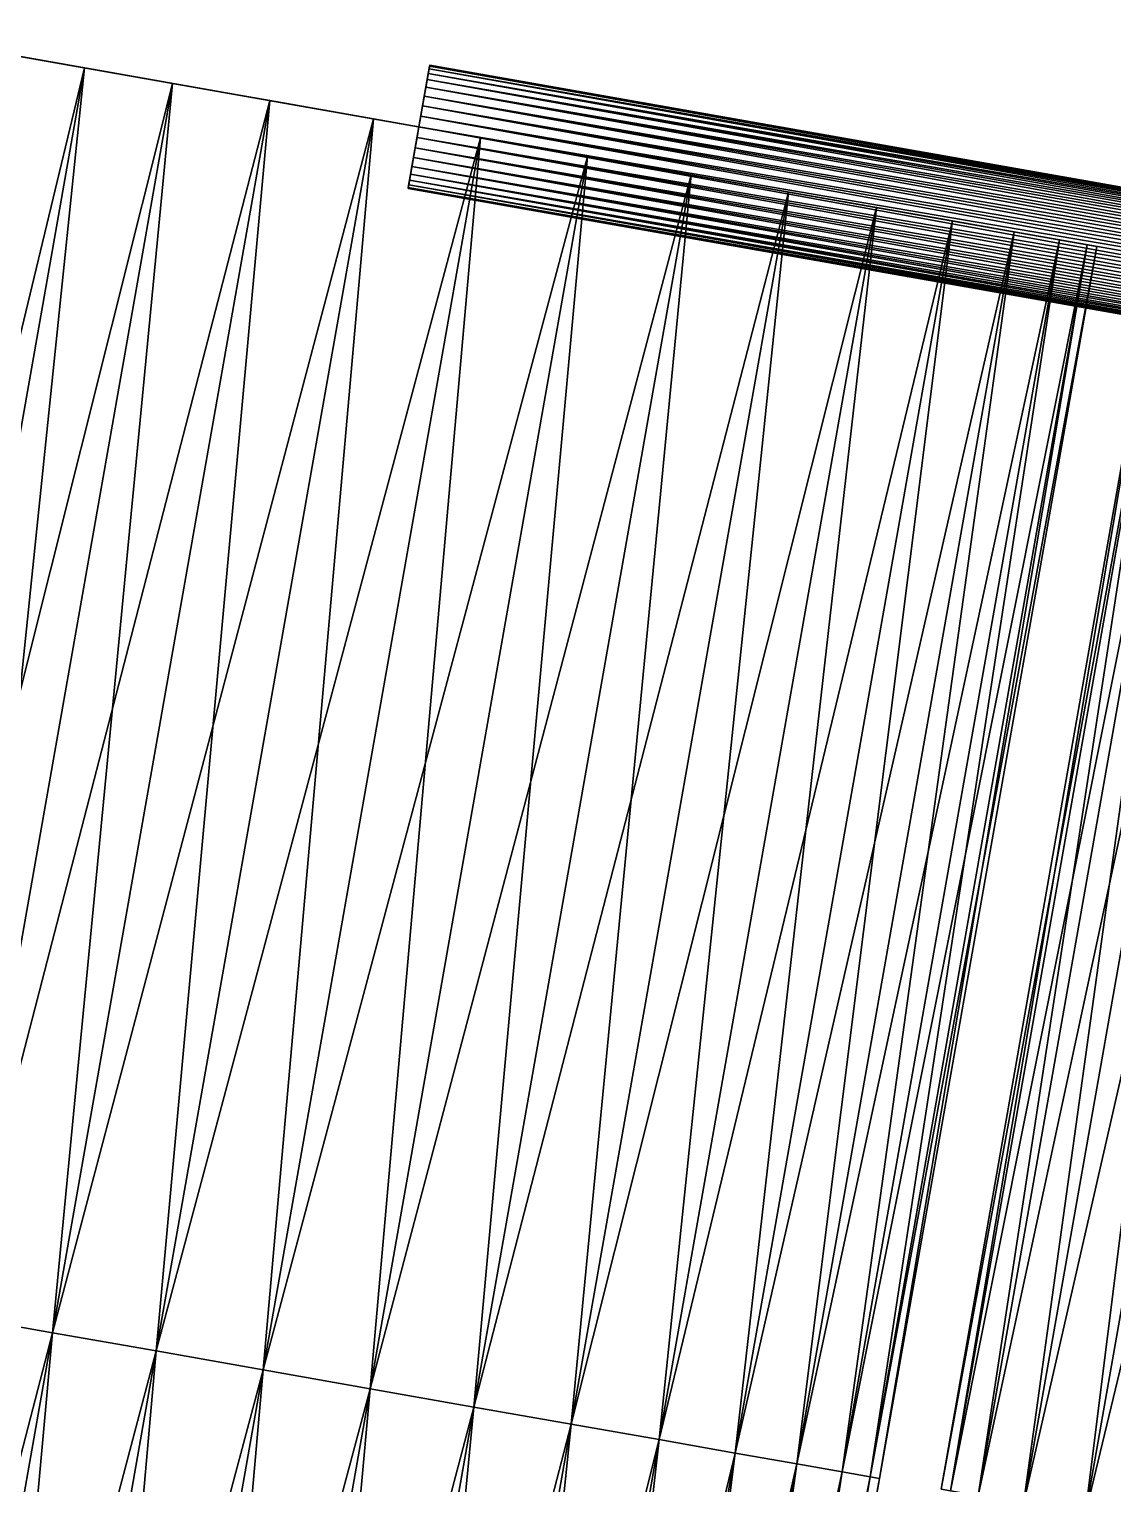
# Model space of a CAD drawing. Header units: metres. Extents: x -1.14 to 1.51, y -0.35 to 3.51.
# Drawn here: x -0.6854 to -0.339, y 1.5712 to 2.0363 of the extents above; entities that cross this region are included whole.
import ezdxf

# ---------------------------------------------------------------- set-up
doc = ezdxf.new("R2010")
doc.units = ezdxf.units.M

msp = doc.modelspace()

# ---------------------------------------------------------------- linework, layer by layer
at = {"layer": 'Cylinder 6'}
for points in [[(-0.56082, 2.00506, -0.431), (-0.55735, 2.02475, -0.431), (-0.5574, 2.02445, -0.42753)], [(-0.56082, 2.00506, -0.431), (-0.55735, 2.02475, -0.431), (-0.56082, 2.00506, -0.431)], [(-0.56082, 2.00506, -0.431), (-0.5574, 2.02445, -0.43447), (-0.55735, 2.02475, -0.431)], [(-0.56082, 2.00506, -0.431), (-0.5574, 2.02445, -0.42753), (-0.55755, 2.02357, -0.42416)], [(-0.56082, 2.00506, -0.431), (-0.5574, 2.02445, -0.42753), (-0.56082, 2.00506, -0.431)], [(-0.56082, 2.00506, -0.431), (-0.5574, 2.02445, -0.43447), (-0.56082, 2.00506, -0.431)], [(-0.56082, 2.00506, -0.431), (-0.55755, 2.02357, -0.43784), (-0.5574, 2.02445, -0.43447)], [(-0.56082, 2.00506, -0.431), (-0.55755, 2.02357, -0.42416), (-0.55781, 2.02211, -0.421)], [(-0.56082, 2.00506, -0.431), (-0.55755, 2.02357, -0.42416), (-0.56082, 2.00506, -0.431)], [(-0.56082, 2.00506, -0.431), (-0.55755, 2.02357, -0.43784), (-0.56082, 2.00506, -0.431)], [(-0.56082, 2.00506, -0.431), (-0.55781, 2.02211, -0.441), (-0.55755, 2.02357, -0.43784)], [(-0.55755, 2.02357, -0.42416), (-0.55781, 2.02211, -0.421), (-0.55781, 2.02211, -0.421)], [(-0.55755, 2.02357, -0.42416), (-0.55755, 2.02357, -0.42416), (-0.55781, 2.02211, -0.421)], [(-0.55755, 2.02357, -0.42416), (0.07247, 1.91098, -0.421), (-0.55781, 2.02211, -0.421)], [(-0.55781, 2.02211, -0.441), (-0.55755, 2.02357, -0.43784), (-0.55755, 2.02357, -0.43784)], [(-0.55781, 2.02211, -0.441), (-0.55781, 2.02211, -0.441), (-0.55755, 2.02357, -0.43784)], [(-0.55781, 2.02211, -0.441), (0.07272, 1.91243, -0.43784), (-0.55755, 2.02357, -0.43784)], [(-0.5574, 2.02445, -0.42753), (-0.55755, 2.02357, -0.42416), (-0.55755, 2.02357, -0.42416)], [(-0.5574, 2.02445, -0.42753), (-0.5574, 2.02445, -0.42753), (-0.55755, 2.02357, -0.42416)], [(-0.5574, 2.02445, -0.42753), (0.07272, 1.91243, -0.42416), (-0.55755, 2.02357, -0.42416)], [(-0.55755, 2.02357, -0.43784), (-0.5574, 2.02445, -0.43447), (-0.5574, 2.02445, -0.43447)], [(-0.55755, 2.02357, -0.43784), (-0.55755, 2.02357, -0.43784), (-0.5574, 2.02445, -0.43447)], [(-0.55755, 2.02357, -0.43784), (0.07288, 1.91332, -0.43447), (-0.5574, 2.02445, -0.43447)], [(-0.55755, 2.02357, -0.42416), (0.07272, 1.91243, -0.42416), (0.07247, 1.91098, -0.421)], [(-0.55755, 2.02357, -0.43784), (0.07272, 1.91243, -0.43784), (0.07288, 1.91332, -0.43447)], [(-0.55735, 2.02475, -0.431), (-0.5574, 2.02445, -0.42753), (-0.5574, 2.02445, -0.42753)], [(-0.55735, 2.02475, -0.431), (-0.55735, 2.02475, -0.431), (-0.5574, 2.02445, -0.42753)], [(-0.55735, 2.02475, -0.431), (0.07288, 1.91332, -0.42753), (-0.5574, 2.02445, -0.42753)], [(-0.5574, 2.02445, -0.43447), (-0.55735, 2.02475, -0.431), (-0.55735, 2.02475, -0.431)], [(-0.5574, 2.02445, -0.43447), (-0.5574, 2.02445, -0.43447), (-0.55735, 2.02475, -0.431)], [(-0.5574, 2.02445, -0.43447), (0.07293, 1.91362, -0.431), (-0.55735, 2.02475, -0.431)], [(-0.5574, 2.02445, -0.42753), (0.07288, 1.91332, -0.42753), (0.07272, 1.91243, -0.42416)], [(-0.5574, 2.02445, -0.43447), (0.07288, 1.91332, -0.43447), (0.07293, 1.91362, -0.431)], [(-0.55735, 2.02475, -0.431), (0.07293, 1.91362, -0.431), (0.07288, 1.91332, -0.42753)], [(-0.56082, 2.00506, -0.431), (-0.55781, 2.02211, -0.421), (-0.55816, 2.02015, -0.41814)], [(-0.56082, 2.00506, -0.431), (-0.55781, 2.02211, -0.421), (-0.56082, 2.00506, -0.431)], [(-0.56082, 2.00506, -0.431), (-0.55781, 2.02211, -0.441), (-0.56082, 2.00506, -0.431)], [(-0.56082, 2.00506, -0.431), (-0.55816, 2.02015, -0.44386), (-0.55781, 2.02211, -0.441)], [(-0.56082, 2.00506, -0.431), (-0.55816, 2.02015, -0.41814), (-0.55859, 2.01772, -0.41568)], [(-0.56082, 2.00506, -0.431), (-0.55816, 2.02015, -0.41814), (-0.56082, 2.00506, -0.431)], [(-0.56082, 2.00506, -0.431), (-0.55816, 2.02015, -0.44386), (-0.56082, 2.00506, -0.431)], [(-0.56082, 2.00506, -0.431), (-0.55859, 2.01772, -0.44632), (-0.55816, 2.02015, -0.44386)], [(-0.55816, 2.02015, -0.41814), (-0.55859, 2.01772, -0.41568), (-0.55859, 2.01772, -0.41568)], [(-0.55816, 2.02015, -0.41814), (-0.55816, 2.02015, -0.41814), (-0.55859, 2.01772, -0.41568)], [(-0.55816, 2.02015, -0.41814), (0.07169, 1.90658, -0.41568), (-0.55859, 2.01772, -0.41568)], [(-0.55859, 2.01772, -0.44632), (-0.55816, 2.02015, -0.44386), (-0.55816, 2.02015, -0.44386)], [(-0.55859, 2.01772, -0.44632), (-0.55859, 2.01772, -0.44632), (-0.55816, 2.02015, -0.44386)], [(-0.55859, 2.01772, -0.44632), (0.07212, 1.90901, -0.44386), (-0.55816, 2.02015, -0.44386)], [(-0.55781, 2.02211, -0.421), (-0.55816, 2.02015, -0.41814), (-0.55816, 2.02015, -0.41814)], [(-0.55781, 2.02211, -0.421), (-0.55781, 2.02211, -0.421), (-0.55816, 2.02015, -0.41814)], [(-0.55781, 2.02211, -0.421), (0.07212, 1.90901, -0.41814), (-0.55816, 2.02015, -0.41814)], [(-0.55816, 2.02015, -0.44386), (-0.55781, 2.02211, -0.441), (-0.55781, 2.02211, -0.441)], [(-0.55816, 2.02015, -0.44386), (-0.55816, 2.02015, -0.44386), (-0.55781, 2.02211, -0.441)], [(-0.55816, 2.02015, -0.44386), (0.07247, 1.91098, -0.441), (-0.55781, 2.02211, -0.441)], [(-0.55816, 2.02015, -0.41814), (0.07212, 1.90901, -0.41814), (0.07169, 1.90658, -0.41568)], [(-0.55816, 2.02015, -0.44386), (0.07212, 1.90901, -0.44386), (0.07247, 1.91098, -0.441)], [(-0.55781, 2.02211, -0.421), (0.07247, 1.91098, -0.421), (0.07212, 1.90901, -0.41814)], [(-0.55781, 2.02211, -0.441), (0.07247, 1.91098, -0.441), (0.07272, 1.91243, -0.43784)], [(-0.56082, 2.00506, -0.431), (-0.55859, 2.01772, -0.41568), (-0.55908, 2.01491, -0.41368)], [(-0.56082, 2.00506, -0.431), (-0.55859, 2.01772, -0.41568), (-0.56082, 2.00506, -0.431)], [(-0.56082, 2.00506, -0.431), (-0.55859, 2.01772, -0.44632), (-0.56082, 2.00506, -0.431)], [(-0.56082, 2.00506, -0.431), (-0.55908, 2.01491, -0.44832), (-0.55859, 2.01772, -0.44632)], [(-0.56082, 2.00506, -0.431), (-0.55908, 2.01491, -0.41368), (-0.55963, 2.01179, -0.41221)], [(-0.56082, 2.00506, -0.431), (-0.55908, 2.01491, -0.41368), (-0.56082, 2.00506, -0.431)], [(-0.56082, 2.00506, -0.431), (-0.55908, 2.01491, -0.44832), (-0.56082, 2.00506, -0.431)], [(-0.56082, 2.00506, -0.431), (-0.55963, 2.01179, -0.44979), (-0.55908, 2.01491, -0.44832)], [(-0.55908, 2.01491, -0.41368), (-0.55963, 2.01179, -0.41221), (-0.55963, 2.01179, -0.41221)], [(-0.55908, 2.01491, -0.41368), (-0.55908, 2.01491, -0.41368), (-0.55963, 2.01179, -0.41221)], [(-0.55908, 2.01491, -0.41368), (0.07065, 1.90066, -0.41221), (-0.55963, 2.01179, -0.41221)], [(-0.55963, 2.01179, -0.44979), (-0.55908, 2.01491, -0.44832), (-0.55908, 2.01491, -0.44832)], [(-0.55963, 2.01179, -0.44979), (-0.55963, 2.01179, -0.44979), (-0.55908, 2.01491, -0.44832)], [(-0.55963, 2.01179, -0.44979), (0.0712, 1.90377, -0.44832), (-0.55908, 2.01491, -0.44832)], [(-0.55859, 2.01772, -0.41568), (-0.55908, 2.01491, -0.41368), (-0.55908, 2.01491, -0.41368)], [(-0.55859, 2.01772, -0.41568), (-0.55859, 2.01772, -0.41568), (-0.55908, 2.01491, -0.41368)], [(-0.55859, 2.01772, -0.41568), (0.0712, 1.90377, -0.41368), (-0.55908, 2.01491, -0.41368)], [(-0.55908, 2.01491, -0.44832), (-0.55859, 2.01772, -0.44632), (-0.55859, 2.01772, -0.44632)], [(-0.55908, 2.01491, -0.44832), (-0.55908, 2.01491, -0.44832), (-0.55859, 2.01772, -0.44632)], [(-0.55908, 2.01491, -0.44832), (0.07169, 1.90658, -0.44632), (-0.55859, 2.01772, -0.44632)], [(-0.55908, 2.01491, -0.41368), (0.0712, 1.90377, -0.41368), (0.07065, 1.90066, -0.41221)], [(-0.55908, 2.01491, -0.44832), (0.0712, 1.90377, -0.44832), (0.07169, 1.90658, -0.44632)], [(-0.55859, 2.01772, -0.41568), (0.07169, 1.90658, -0.41568), (0.0712, 1.90377, -0.41368)], [(-0.55859, 2.01772, -0.44632), (0.07169, 1.90658, -0.44632), (0.07212, 1.90901, -0.44386)], [(-0.56082, 2.00506, -0.431), (-0.55963, 2.01179, -0.41221), (-0.56022, 2.00848, -0.4113)], [(-0.56082, 2.00506, -0.431), (-0.55963, 2.01179, -0.41221), (-0.56082, 2.00506, -0.431)], [(-0.56082, 2.00506, -0.431), (-0.55963, 2.01179, -0.44979), (-0.56082, 2.00506, -0.431)], [(-0.56082, 2.00506, -0.431), (-0.56022, 2.00848, -0.4507), (-0.55963, 2.01179, -0.44979)], [(-0.55963, 2.01179, -0.41221), (-0.56022, 2.00848, -0.4113), (-0.56022, 2.00848, -0.4113)], [(-0.55963, 2.01179, -0.41221), (-0.55963, 2.01179, -0.41221), (-0.56022, 2.00848, -0.4113)], [(-0.55963, 2.01179, -0.41221), (0.07006, 1.89734, -0.4113), (-0.56022, 2.00848, -0.4113)], [(-0.56022, 2.00848, -0.4507), (-0.55963, 2.01179, -0.44979), (-0.55963, 2.01179, -0.44979)], [(-0.56022, 2.00848, -0.4507), (-0.56022, 2.00848, -0.4507), (-0.55963, 2.01179, -0.44979)], [(-0.56022, 2.00848, -0.4507), (0.07065, 1.90066, -0.44979), (-0.55963, 2.01179, -0.44979)], [(-0.55963, 2.01179, -0.41221), (0.07065, 1.90066, -0.41221), (0.07006, 1.89734, -0.4113)], [(-0.55963, 2.01179, -0.44979), (0.07065, 1.90066, -0.44979), (0.0712, 1.90377, -0.44832)], [(-0.56082, 2.00506, -0.431), (-0.56429, 1.98536, -0.431), (-0.56424, 1.98566, -0.43447)], [(-0.56082, 2.00506, -0.431), (-0.56429, 1.98536, -0.431), (-0.56082, 2.00506, -0.431)], [(-0.56082, 2.00506, -0.431), (-0.56424, 1.98566, -0.42753), (-0.56429, 1.98536, -0.431)], [(-0.56082, 2.00506, -0.431), (-0.56424, 1.98566, -0.43447), (-0.56408, 1.98655, -0.43784)], [(-0.56082, 2.00506, -0.431), (-0.56424, 1.98566, -0.43447), (-0.56082, 2.00506, -0.431)], [(-0.56082, 2.00506, -0.431), (-0.56424, 1.98566, -0.42753), (-0.56082, 2.00506, -0.431)], [(-0.56082, 2.00506, -0.431), (-0.56408, 1.98655, -0.42416), (-0.56424, 1.98566, -0.42753)], [(-0.56082, 2.00506, -0.431), (-0.56408, 1.98655, -0.43784), (-0.56383, 1.988, -0.441)], [(-0.56082, 2.00506, -0.431), (-0.56408, 1.98655, -0.43784), (-0.56082, 2.00506, -0.431)], [(-0.56082, 2.00506, -0.431), (-0.56408, 1.98655, -0.42416), (-0.56082, 2.00506, -0.431)], [(-0.56082, 2.00506, -0.431), (-0.56383, 1.988, -0.421), (-0.56408, 1.98655, -0.42416)], [(-0.56082, 2.00506, -0.431), (-0.56383, 1.988, -0.441), (-0.56348, 1.98997, -0.44386)], [(-0.56082, 2.00506, -0.431), (-0.56383, 1.988, -0.441), (-0.56082, 2.00506, -0.431)], [(-0.56082, 2.00506, -0.431), (-0.56383, 1.988, -0.421), (-0.56082, 2.00506, -0.431)], [(-0.56082, 2.00506, -0.431), (-0.56348, 1.98997, -0.41814), (-0.56383, 1.988, -0.421)], [(-0.56082, 2.00506, -0.431), (-0.56348, 1.98997, -0.44386), (-0.56305, 1.9924, -0.44632)], [(-0.56082, 2.00506, -0.431), (-0.56348, 1.98997, -0.44386), (-0.56082, 2.00506, -0.431)], [(-0.56082, 2.00506, -0.431), (-0.56348, 1.98997, -0.41814), (-0.56082, 2.00506, -0.431)], [(-0.56082, 2.00506, -0.431), (-0.56305, 1.9924, -0.41568), (-0.56348, 1.98997, -0.41814)], [(-0.56082, 2.00506, -0.431), (-0.56305, 1.9924, -0.44632), (-0.56255, 1.99521, -0.44832)], [(-0.56082, 2.00506, -0.431), (-0.56305, 1.9924, -0.44632), (-0.56082, 2.00506, -0.431)], [(-0.56082, 2.00506, -0.431), (-0.56305, 1.9924, -0.41568), (-0.56082, 2.00506, -0.431)], [(-0.56082, 2.00506, -0.431), (-0.56255, 1.99521, -0.41368), (-0.56305, 1.9924, -0.41568)], [(-0.56082, 2.00506, -0.431), (-0.56255, 1.99521, -0.44832), (-0.56201, 1.99832, -0.44979)], [(-0.56082, 2.00506, -0.431), (-0.56255, 1.99521, -0.44832), (-0.56082, 2.00506, -0.431)], [(-0.56082, 2.00506, -0.431), (-0.56255, 1.99521, -0.41368), (-0.56082, 2.00506, -0.431)], [(-0.56082, 2.00506, -0.431), (-0.56201, 1.99832, -0.41221), (-0.56255, 1.99521, -0.41368)], [(-0.56082, 2.00506, -0.431), (-0.56201, 1.99832, -0.44979), (-0.56142, 2.00164, -0.4507)], [(-0.56082, 2.00506, -0.431), (-0.56201, 1.99832, -0.44979), (-0.56082, 2.00506, -0.431)], [(-0.56082, 2.00506, -0.431), (-0.56201, 1.99832, -0.41221), (-0.56082, 2.00506, -0.431)], [(-0.56082, 2.00506, -0.431), (-0.56142, 2.00164, -0.4113), (-0.56201, 1.99832, -0.41221)], [(-0.56082, 2.00506, -0.431), (-0.56142, 2.00164, -0.4507), (-0.56082, 2.00506, -0.451)], [(-0.56142, 2.00164, -0.4507), (-0.56082, 2.00506, -0.451), (-0.56082, 2.00506, -0.451)], [(-0.56142, 2.00164, -0.4507), (-0.56142, 2.00164, -0.4507), (-0.56082, 2.00506, -0.451)], [(-0.56142, 2.00164, -0.4507), (0.06946, 1.89392, -0.451), (-0.56082, 2.00506, -0.451)], [(-0.56082, 2.00506, -0.431), (-0.56142, 2.00164, -0.4507), (-0.56082, 2.00506, -0.431)], [(-0.56082, 2.00506, -0.431), (-0.56142, 2.00164, -0.4113), (-0.56082, 2.00506, -0.431)], [(-0.56082, 2.00506, -0.431), (-0.56082, 2.00506, -0.411), (-0.56142, 2.00164, -0.4113)], [(-0.56082, 2.00506, -0.411), (-0.56142, 2.00164, -0.4113), (-0.56142, 2.00164, -0.4113)], [(-0.56082, 2.00506, -0.411), (-0.56082, 2.00506, -0.411), (-0.56142, 2.00164, -0.4113)], [(-0.56082, 2.00506, -0.411), (0.06886, 1.8905, -0.4113), (-0.56142, 2.00164, -0.4113)], [(-0.56082, 2.00506, -0.431), (-0.56022, 2.00848, -0.4113), (-0.56082, 2.00506, -0.411)], [(-0.56022, 2.00848, -0.4113), (-0.56082, 2.00506, -0.411), (-0.56082, 2.00506, -0.411)], [(-0.56022, 2.00848, -0.4113), (-0.56022, 2.00848, -0.4113), (-0.56082, 2.00506, -0.411)], [(-0.56022, 2.00848, -0.4113), (0.06946, 1.89392, -0.411), (-0.56082, 2.00506, -0.411)], [(-0.56082, 2.00506, -0.431), (-0.56022, 2.00848, -0.4113), (-0.56082, 2.00506, -0.431)], [(-0.56082, 2.00506, -0.431), (-0.56022, 2.00848, -0.4507), (-0.56082, 2.00506, -0.431)], [(-0.56082, 2.00506, -0.431), (-0.56082, 2.00506, -0.451), (-0.56022, 2.00848, -0.4507)], [(-0.56082, 2.00506, -0.451), (-0.56022, 2.00848, -0.4507), (-0.56022, 2.00848, -0.4507)], [(-0.56082, 2.00506, -0.451), (-0.56082, 2.00506, -0.451), (-0.56022, 2.00848, -0.4507)], [(-0.56082, 2.00506, -0.451), (0.07006, 1.89734, -0.4507), (-0.56022, 2.00848, -0.4507)], [(-0.56082, 2.00506, -0.431), (-0.56082, 2.00506, -0.451), (-0.56082, 2.00506, -0.431)], [(-0.56082, 2.00506, -0.411), (0.06946, 1.89392, -0.411), (0.06886, 1.8905, -0.4113)], [(-0.56082, 2.00506, -0.431), (-0.56082, 2.00506, -0.411), (-0.56082, 2.00506, -0.431)], [(-0.56082, 2.00506, -0.451), (0.06946, 1.89392, -0.451), (0.07006, 1.89734, -0.4507)], [(-0.56022, 2.00848, -0.4113), (0.07006, 1.89734, -0.4113), (0.06946, 1.89392, -0.411)], [(-0.56022, 2.00848, -0.4507), (0.07006, 1.89734, -0.4507), (0.07065, 1.90066, -0.44979)], [(-0.56201, 1.99832, -0.44979), (-0.56142, 2.00164, -0.4507), (-0.56142, 2.00164, -0.4507)], [(-0.56201, 1.99832, -0.44979), (-0.56201, 1.99832, -0.44979), (-0.56142, 2.00164, -0.4507)], [(-0.56201, 1.99832, -0.44979), (0.06886, 1.8905, -0.4507), (-0.56142, 2.00164, -0.4507)], [(-0.56142, 2.00164, -0.4113), (-0.56201, 1.99832, -0.41221), (-0.56201, 1.99832, -0.41221)], [(-0.56142, 2.00164, -0.4113), (-0.56142, 2.00164, -0.4113), (-0.56201, 1.99832, -0.41221)], [(-0.56142, 2.00164, -0.4113), (0.06827, 1.88719, -0.41221), (-0.56201, 1.99832, -0.41221)], [(-0.56142, 2.00164, -0.4507), (0.06886, 1.8905, -0.4507), (0.06946, 1.89392, -0.451)], [(-0.56142, 2.00164, -0.4113), (0.06886, 1.8905, -0.4113), (0.06827, 1.88719, -0.41221)], [(-0.56255, 1.99521, -0.44832), (-0.56201, 1.99832, -0.44979), (-0.56201, 1.99832, -0.44979)], [(-0.56255, 1.99521, -0.44832), (-0.56255, 1.99521, -0.44832), (-0.56201, 1.99832, -0.44979)], [(-0.56255, 1.99521, -0.44832), (0.06827, 1.88719, -0.44979), (-0.56201, 1.99832, -0.44979)], [(-0.56201, 1.99832, -0.41221), (-0.56255, 1.99521, -0.41368), (-0.56255, 1.99521, -0.41368)], [(-0.56201, 1.99832, -0.41221), (-0.56201, 1.99832, -0.41221), (-0.56255, 1.99521, -0.41368)], [(-0.56201, 1.99832, -0.41221), (0.06772, 1.88408, -0.41368), (-0.56255, 1.99521, -0.41368)], [(-0.56201, 1.99832, -0.44979), (0.06827, 1.88719, -0.44979), (0.06886, 1.8905, -0.4507)], [(-0.56201, 1.99832, -0.41221), (0.06827, 1.88719, -0.41221), (0.06772, 1.88408, -0.41368)], [(-0.56348, 1.98997, -0.44386), (-0.56305, 1.9924, -0.44632), (-0.56305, 1.9924, -0.44632)], [(-0.56348, 1.98997, -0.44386), (-0.56348, 1.98997, -0.44386), (-0.56305, 1.9924, -0.44632)], [(-0.56348, 1.98997, -0.44386), (0.06723, 1.88126, -0.44632), (-0.56305, 1.9924, -0.44632)], [(-0.56305, 1.9924, -0.41568), (-0.56348, 1.98997, -0.41814), (-0.56348, 1.98997, -0.41814)], [(-0.56305, 1.9924, -0.41568), (-0.56305, 1.9924, -0.41568), (-0.56348, 1.98997, -0.41814)], [(-0.56305, 1.9924, -0.41568), (0.0668, 1.87884, -0.41814), (-0.56348, 1.98997, -0.41814)], [(-0.56305, 1.9924, -0.44632), (-0.56255, 1.99521, -0.44832), (-0.56255, 1.99521, -0.44832)], [(-0.56305, 1.9924, -0.44632), (-0.56305, 1.9924, -0.44632), (-0.56255, 1.99521, -0.44832)], [(-0.56305, 1.9924, -0.44632), (0.06772, 1.88408, -0.44832), (-0.56255, 1.99521, -0.44832)], [(-0.56255, 1.99521, -0.41368), (-0.56305, 1.9924, -0.41568), (-0.56305, 1.9924, -0.41568)], [(-0.56255, 1.99521, -0.41368), (-0.56255, 1.99521, -0.41368), (-0.56305, 1.9924, -0.41568)], [(-0.56255, 1.99521, -0.41368), (0.06723, 1.88126, -0.41568), (-0.56305, 1.9924, -0.41568)], [(-0.56305, 1.9924, -0.44632), (0.06723, 1.88126, -0.44632), (0.06772, 1.88408, -0.44832)], [(-0.56305, 1.9924, -0.41568), (0.06723, 1.88126, -0.41568), (0.0668, 1.87884, -0.41814)], [(-0.56255, 1.99521, -0.44832), (0.06772, 1.88408, -0.44832), (0.06827, 1.88719, -0.44979)], [(-0.56255, 1.99521, -0.41368), (0.06772, 1.88408, -0.41368), (0.06723, 1.88126, -0.41568)], [(-0.56424, 1.98566, -0.43447), (-0.56408, 1.98655, -0.43784), (-0.56408, 1.98655, -0.43784)], [(-0.56424, 1.98566, -0.43447), (-0.56424, 1.98566, -0.43447), (-0.56408, 1.98655, -0.43784)], [(-0.56424, 1.98566, -0.43447), (0.0662, 1.87541, -0.43784), (-0.56408, 1.98655, -0.43784)], [(-0.56408, 1.98655, -0.42416), (-0.56424, 1.98566, -0.42753), (-0.56424, 1.98566, -0.42753)], [(-0.56408, 1.98655, -0.42416), (-0.56408, 1.98655, -0.42416), (-0.56424, 1.98566, -0.42753)], [(-0.56408, 1.98655, -0.42416), (0.06604, 1.87453, -0.42753), (-0.56424, 1.98566, -0.42753)], [(-0.56408, 1.98655, -0.43784), (-0.56383, 1.988, -0.441), (-0.56383, 1.988, -0.441)], [(-0.56408, 1.98655, -0.43784), (-0.56408, 1.98655, -0.43784), (-0.56383, 1.988, -0.441)], [(-0.56408, 1.98655, -0.43784), (0.06645, 1.87687, -0.441), (-0.56383, 1.988, -0.441)], [(-0.56383, 1.988, -0.421), (-0.56408, 1.98655, -0.42416), (-0.56408, 1.98655, -0.42416)], [(-0.56383, 1.988, -0.421), (-0.56383, 1.988, -0.421), (-0.56408, 1.98655, -0.42416)], [(-0.56383, 1.988, -0.421), (0.0662, 1.87541, -0.42416), (-0.56408, 1.98655, -0.42416)], [(-0.56408, 1.98655, -0.43784), (0.0662, 1.87541, -0.43784), (0.06645, 1.87687, -0.441)], [(-0.56408, 1.98655, -0.42416), (0.0662, 1.87541, -0.42416), (0.06604, 1.87453, -0.42753)], [(-0.56383, 1.988, -0.441), (-0.56348, 1.98997, -0.44386), (-0.56348, 1.98997, -0.44386)], [(-0.56383, 1.988, -0.441), (-0.56383, 1.988, -0.441), (-0.56348, 1.98997, -0.44386)], [(-0.56383, 1.988, -0.441), (0.0668, 1.87884, -0.44386), (-0.56348, 1.98997, -0.44386)], [(-0.56348, 1.98997, -0.41814), (-0.56383, 1.988, -0.421), (-0.56383, 1.988, -0.421)], [(-0.56348, 1.98997, -0.41814), (-0.56348, 1.98997, -0.41814), (-0.56383, 1.988, -0.421)], [(-0.56348, 1.98997, -0.41814), (0.06645, 1.87687, -0.421), (-0.56383, 1.988, -0.421)], [(-0.56383, 1.988, -0.441), (0.06645, 1.87687, -0.441), (0.0668, 1.87884, -0.44386)], [(-0.56383, 1.988, -0.421), (0.06645, 1.87687, -0.421), (0.0662, 1.87541, -0.42416)], [(-0.56348, 1.98997, -0.44386), (0.0668, 1.87884, -0.44386), (0.06723, 1.88126, -0.44632)], [(-0.56348, 1.98997, -0.41814), (0.0668, 1.87884, -0.41814), (0.06645, 1.87687, -0.421)], [(-0.56429, 1.98536, -0.431), (-0.56424, 1.98566, -0.43447), (-0.56424, 1.98566, -0.43447)], [(-0.56429, 1.98536, -0.431), (-0.56429, 1.98536, -0.431), (-0.56424, 1.98566, -0.43447)], [(-0.56429, 1.98536, -0.431), (0.06604, 1.87453, -0.43447), (-0.56424, 1.98566, -0.43447)], [(-0.56424, 1.98566, -0.42753), (-0.56429, 1.98536, -0.431), (-0.56429, 1.98536, -0.431)], [(-0.56424, 1.98566, -0.42753), (-0.56424, 1.98566, -0.42753), (-0.56429, 1.98536, -0.431)], [(-0.56424, 1.98566, -0.42753), (0.06599, 1.87423, -0.431), (-0.56429, 1.98536, -0.431)], [(-0.56429, 1.98536, -0.431), (0.06599, 1.87423, -0.431), (0.06604, 1.87453, -0.43447)], [(-0.56424, 1.98566, -0.43447), (0.06604, 1.87453, -0.43447), (0.0662, 1.87541, -0.43784)], [(-0.56424, 1.98566, -0.42753), (0.06604, 1.87453, -0.42753), (0.06599, 1.87423, -0.431)]]:
    msp.add_3dface(points, dxfattribs=at)
at = {"layer": 'Cylinder 8'}
for points in [[(-0.39392, 1.56946, -0.2), (-0.32446, 1.96338, -0.2), (-0.32147, 1.96285, -0.16527)], [(-0.39093, 1.56893, -0.23473), (-0.32446, 1.96338, -0.2), (-0.39392, 1.56946, -0.2)], [(-0.39392, 1.56946, -0.2), (-0.32147, 1.96285, -0.16527), (-0.39093, 1.56893, -0.16527)], [(-0.39093, 1.56893, -0.23473), (-0.32147, 1.96285, -0.23473), (-0.32446, 1.96338, -0.2)], [(-0.39093, 1.56893, -0.16527), (-0.32147, 1.96285, -0.16527), (-0.31259, 1.96129, -0.1316)], [(-0.38204, 1.56736, -0.2684), (-0.32147, 1.96285, -0.23473), (-0.39093, 1.56893, -0.23473)], [(-0.38204, 1.56736, -0.2684), (-0.31259, 1.96129, -0.2684), (-0.32147, 1.96285, -0.23473)], [(-0.39093, 1.56893, -0.16527), (-0.31259, 1.96129, -0.1316), (-0.38204, 1.56736, -0.1316)], [(-0.38204, 1.56736, -0.1316), (-0.31259, 1.96129, -0.1316), (-0.29808, 1.95873, -0.1)], [(-0.36754, 1.56481, -0.3), (-0.31259, 1.96129, -0.2684), (-0.38204, 1.56736, -0.2684)], [(-0.38204, 1.56736, -0.1316), (-0.29808, 1.95873, -0.1), (-0.36754, 1.56481, -0.1)], [(-0.36754, 1.56481, -0.3), (-0.29808, 1.95873, -0.3), (-0.31259, 1.96129, -0.2684)], [(-0.36754, 1.56481, -0.1), (-0.29808, 1.95873, -0.1), (-0.27838, 1.95526, -0.07144)], [(-0.34784, 1.56133, -0.32856), (-0.29808, 1.95873, -0.3), (-0.36754, 1.56481, -0.3)], [(-0.34784, 1.56133, -0.32856), (-0.27838, 1.95526, -0.32856), (-0.29808, 1.95873, -0.3)], [(-0.36754, 1.56481, -0.1), (-0.27838, 1.95526, -0.07144), (-0.34784, 1.56133, -0.07144)], [(-0.34784, 1.56133, -0.07144), (-0.27838, 1.95526, -0.07144), (-0.25411, 1.95098, -0.04679)], [(-0.32357, 1.55705, -0.35321), (-0.27838, 1.95526, -0.32856), (-0.34784, 1.56133, -0.32856)], [(-0.34784, 1.56133, -0.07144), (-0.25411, 1.95098, -0.04679), (-0.32357, 1.55705, -0.04679)]]:
    msp.add_3dface(points, dxfattribs=at)
at = {"layer": 'Cylinder 9'}
for points in [[(-0.73808, 2.03631, -0.2), (-0.54112, 2.00158, -0.2), (-0.73509, 2.03579, -0.16527)], [(-0.73808, 2.03631, -0.2), (-0.54112, 2.00158, -0.2), (-0.54112, 2.00158, -0.2)], [(-0.73509, 2.03579, -0.23473), (-0.54112, 2.00158, -0.2), (-0.73808, 2.03631, -0.2)], [(-0.73509, 2.03579, -0.16527), (-0.54112, 2.00158, -0.2), (-0.72621, 2.03422, -0.1316)], [(-0.73509, 2.03579, -0.16527), (-0.54112, 2.00158, -0.2), (-0.54112, 2.00158, -0.2)], [(-0.73509, 2.03579, -0.23473), (-0.54112, 2.00158, -0.2), (-0.54112, 2.00158, -0.2)], [(-0.72621, 2.03422, -0.2684), (-0.54112, 2.00158, -0.2), (-0.73509, 2.03579, -0.23473)], [(-0.72621, 2.03422, -0.1316), (-0.54112, 2.00158, -0.2), (-0.7117, 2.03166, -0.1)], [(-0.72621, 2.03422, -0.1316), (-0.54112, 2.00158, -0.2), (-0.54112, 2.00158, -0.2)], [(-0.72621, 2.03422, -0.2684), (-0.54112, 2.00158, -0.2), (-0.54112, 2.00158, -0.2)], [(-0.7117, 2.03166, -0.3), (-0.54112, 2.00158, -0.2), (-0.72621, 2.03422, -0.2684)], [(-0.76146, 1.63427, -0.07144), (-0.692, 2.02819, -0.07144), (-0.66773, 2.02391, -0.04679)], [(-0.73719, 1.62998, -0.35321), (-0.66773, 2.02391, -0.35321), (-0.692, 2.02819, -0.32856)], [(-0.7117, 2.03166, -0.1), (-0.54112, 2.00158, -0.2), (-0.692, 2.02819, -0.07144)], [(-0.7117, 2.03166, -0.1), (-0.54112, 2.00158, -0.2), (-0.54112, 2.00158, -0.2)], [(-0.7117, 2.03166, -0.3), (-0.54112, 2.00158, -0.2), (-0.54112, 2.00158, -0.2)], [(-0.692, 2.02819, -0.32856), (-0.54112, 2.00158, -0.2), (-0.7117, 2.03166, -0.3)], [(-0.692, 2.02819, -0.07144), (-0.66773, 2.02391, -0.04679), (-0.66773, 2.02391, -0.04679)], [(-0.692, 2.02819, -0.07144), (-0.692, 2.02819, -0.07144), (-0.66773, 2.02391, -0.04679)], [(-0.692, 2.02819, -0.07144), (-0.54112, 2.00158, -0.2), (-0.66773, 2.02391, -0.04679)], [(-0.692, 2.02819, -0.07144), (-0.54112, 2.00158, -0.2), (-0.54112, 2.00158, -0.2)], [(-0.692, 2.02819, -0.32856), (-0.54112, 2.00158, -0.2), (-0.54112, 2.00158, -0.2)], [(-0.66773, 2.02391, -0.35321), (-0.692, 2.02819, -0.32856), (-0.692, 2.02819, -0.32856)], [(-0.66773, 2.02391, -0.35321), (-0.66773, 2.02391, -0.35321), (-0.692, 2.02819, -0.32856)], [(-0.66773, 2.02391, -0.35321), (-0.54112, 2.00158, -0.2), (-0.692, 2.02819, -0.32856)], [(-0.76146, 1.63427, -0.07144), (-0.66773, 2.02391, -0.04679), (-0.73719, 1.62998, -0.04679)], [(-0.73719, 1.62998, -0.04679), (-0.66773, 2.02391, -0.04679), (-0.6396, 2.01895, -0.02679)], [(-0.70906, 1.62503, -0.37321), (-0.66773, 2.02391, -0.35321), (-0.73719, 1.62998, -0.35321)], [(-0.70906, 1.62503, -0.37321), (-0.6396, 2.01895, -0.37321), (-0.66773, 2.02391, -0.35321)], [(-0.66773, 2.02391, -0.04679), (-0.6396, 2.01895, -0.02679), (-0.6396, 2.01895, -0.02679)], [(-0.66773, 2.02391, -0.04679), (-0.66773, 2.02391, -0.04679), (-0.6396, 2.01895, -0.02679)], [(-0.66773, 2.02391, -0.04679), (-0.54112, 2.00158, -0.2), (-0.6396, 2.01895, -0.02679)], [(-0.66773, 2.02391, -0.04679), (-0.54112, 2.00158, -0.2), (-0.54112, 2.00158, -0.2)], [(-0.66773, 2.02391, -0.35321), (-0.54112, 2.00158, -0.2), (-0.54112, 2.00158, -0.2)], [(-0.6396, 2.01895, -0.37321), (-0.66773, 2.02391, -0.35321), (-0.66773, 2.02391, -0.35321)], [(-0.6396, 2.01895, -0.37321), (-0.6396, 2.01895, -0.37321), (-0.66773, 2.02391, -0.35321)], [(-0.6396, 2.01895, -0.37321), (-0.54112, 2.00158, -0.2), (-0.66773, 2.02391, -0.35321)], [(-0.73719, 1.62998, -0.04679), (-0.6396, 2.01895, -0.02679), (-0.70906, 1.62503, -0.02679)], [(-0.70906, 1.62503, -0.02679), (-0.6396, 2.01895, -0.02679), (-0.60849, 2.01346, -0.01206)], [(-0.67795, 1.61954, -0.38794), (-0.6396, 2.01895, -0.37321), (-0.70906, 1.62503, -0.37321)], [(-0.67795, 1.61954, -0.38794), (-0.60849, 2.01346, -0.38794), (-0.6396, 2.01895, -0.37321)], [(-0.6396, 2.01895, -0.02679), (-0.60849, 2.01346, -0.01206), (-0.60849, 2.01346, -0.01206)], [(-0.6396, 2.01895, -0.02679), (-0.6396, 2.01895, -0.02679), (-0.60849, 2.01346, -0.01206)], [(-0.6396, 2.01895, -0.02679), (-0.54112, 2.00158, -0.2), (-0.60849, 2.01346, -0.01206)], [(-0.6396, 2.01895, -0.02679), (-0.54112, 2.00158, -0.2), (-0.54112, 2.00158, -0.2)], [(-0.6396, 2.01895, -0.37321), (-0.54112, 2.00158, -0.2), (-0.54112, 2.00158, -0.2)], [(-0.60849, 2.01346, -0.38794), (-0.6396, 2.01895, -0.37321), (-0.6396, 2.01895, -0.37321)], [(-0.60849, 2.01346, -0.38794), (-0.60849, 2.01346, -0.38794), (-0.6396, 2.01895, -0.37321)], [(-0.60849, 2.01346, -0.38794), (-0.54112, 2.00158, -0.2), (-0.6396, 2.01895, -0.37321)], [(-0.70906, 1.62503, -0.02679), (-0.60849, 2.01346, -0.01206), (-0.67795, 1.61954, -0.01206)], [(-0.67795, 1.61954, -0.01206), (-0.60849, 2.01346, -0.01206), (-0.57532, 2.00762, -0.00304)], [(-0.64478, 1.61369, -0.39696), (-0.60849, 2.01346, -0.38794), (-0.67795, 1.61954, -0.38794)], [(-0.64478, 1.61369, -0.39696), (-0.57532, 2.00762, -0.39696), (-0.60849, 2.01346, -0.38794)], [(-0.60849, 2.01346, -0.01206), (-0.57532, 2.00762, -0.00304), (-0.57532, 2.00762, -0.00304)], [(-0.60849, 2.01346, -0.01206), (-0.60849, 2.01346, -0.01206), (-0.57532, 2.00762, -0.00304)], [(-0.60849, 2.01346, -0.01206), (-0.54112, 2.00158, -0.2), (-0.57532, 2.00762, -0.00304)], [(-0.60849, 2.01346, -0.01206), (-0.54112, 2.00158, -0.2), (-0.54112, 2.00158, -0.2)], [(-0.60849, 2.01346, -0.38794), (-0.54112, 2.00158, -0.2), (-0.54112, 2.00158, -0.2)], [(-0.57532, 2.00762, -0.39696), (-0.60849, 2.01346, -0.38794), (-0.60849, 2.01346, -0.38794)], [(-0.57532, 2.00762, -0.39696), (-0.57532, 2.00762, -0.39696), (-0.60849, 2.01346, -0.38794)], [(-0.57532, 2.00762, -0.39696), (-0.54112, 2.00158, -0.2), (-0.60849, 2.01346, -0.38794)], [(-0.67795, 1.61954, -0.01206), (-0.57532, 2.00762, -0.00304), (-0.64478, 1.61369, -0.00304)], [(-0.64478, 1.61369, -0.00304), (-0.57532, 2.00762, -0.00304), (-0.54112, 2.00158, 0)], [(-0.61058, 1.60766, -0.4), (-0.57532, 2.00762, -0.39696), (-0.64478, 1.61369, -0.39696)], [(-0.61058, 1.60766, -0.4), (-0.54112, 2.00158, -0.4), (-0.57532, 2.00762, -0.39696)], [(-0.57532, 2.00762, -0.00304), (-0.54112, 2.00158, 0), (-0.54112, 2.00158, 0)], [(-0.57532, 2.00762, -0.00304), (-0.57532, 2.00762, -0.00304), (-0.54112, 2.00158, 0)], [(-0.57532, 2.00762, -0.00304), (-0.54112, 2.00158, -0.2), (-0.54112, 2.00158, 0)], [(-0.57532, 2.00762, -0.00304), (-0.54112, 2.00158, -0.2), (-0.54112, 2.00158, -0.2)], [(-0.57532, 2.00762, -0.39696), (-0.54112, 2.00158, -0.2), (-0.54112, 2.00158, -0.2)], [(-0.54112, 2.00158, -0.4), (-0.57532, 2.00762, -0.39696), (-0.57532, 2.00762, -0.39696)], [(-0.54112, 2.00158, -0.4), (-0.54112, 2.00158, -0.4), (-0.57532, 2.00762, -0.39696)], [(-0.54112, 2.00158, -0.4), (-0.54112, 2.00158, -0.2), (-0.57532, 2.00762, -0.39696)], [(-0.64478, 1.61369, -0.00304), (-0.54112, 2.00158, 0), (-0.61058, 1.60766)], [(-0.57638, 1.60163, -0.39696), (-0.54112, 2.00158, -0.4), (-0.61058, 1.60766, -0.4)], [(-0.61058, 1.60766), (-0.54112, 2.00158, 0), (-0.50692, 1.99555, -0.00304)], [(-0.57638, 1.60163, -0.39696), (-0.50692, 1.99555, -0.39696), (-0.54112, 2.00158, -0.4)], [(-0.54112, 2.00158, -0.4), (-0.54112, 2.00158, -0.2), (-0.54112, 2.00158, -0.2)], [(-0.50692, 1.99555, -0.39696), (-0.54112, 2.00158, -0.4), (-0.54112, 2.00158, -0.4)], [(-0.50692, 1.99555, -0.39696), (-0.50692, 1.99555, -0.39696), (-0.54112, 2.00158, -0.4)], [(-0.50692, 1.99555, -0.39696), (-0.54112, 2.00158, -0.2), (-0.54112, 2.00158, -0.4)], [(-0.50692, 1.99555, -0.39696), (-0.54112, 2.00158, -0.2), (-0.54112, 2.00158, -0.2)], [(-0.47376, 1.98971, -0.38794), (-0.54112, 2.00158, -0.2), (-0.50692, 1.99555, -0.39696)], [(-0.47376, 1.98971, -0.38794), (-0.54112, 2.00158, -0.2), (-0.54112, 2.00158, -0.2)], [(-0.44264, 1.98422, -0.3732), (-0.54112, 2.00158, -0.2), (-0.47376, 1.98971, -0.38794)], [(-0.44264, 1.98422, -0.3732), (-0.54112, 2.00158, -0.2), (-0.54112, 2.00158, -0.2)], [(-0.41452, 1.97926, -0.35321), (-0.54112, 2.00158, -0.2), (-0.44264, 1.98422, -0.3732)], [(-0.41452, 1.97926, -0.35321), (-0.54112, 2.00158, -0.2), (-0.54112, 2.00158, -0.2)], [(-0.39024, 1.97498, -0.32856), (-0.54112, 2.00158, -0.2), (-0.41452, 1.97926, -0.35321)], [(-0.39024, 1.97498, -0.32856), (-0.54112, 2.00158, -0.2), (-0.54112, 2.00158, -0.2)], [(-0.37055, 1.97151, -0.3), (-0.54112, 2.00158, -0.2), (-0.39024, 1.97498, -0.32856)], [(-0.37055, 1.97151, -0.3), (-0.54112, 2.00158, -0.2), (-0.54112, 2.00158, -0.2)], [(-0.35604, 1.96895, -0.2684), (-0.54112, 2.00158, -0.2), (-0.37055, 1.97151, -0.3)], [(-0.35604, 1.96895, -0.2684), (-0.54112, 2.00158, -0.2), (-0.54112, 2.00158, -0.2)], [(-0.34715, 1.96738, -0.23473), (-0.54112, 2.00158, -0.2), (-0.35604, 1.96895, -0.2684)], [(-0.34715, 1.96738, -0.23473), (-0.54112, 2.00158, -0.2), (-0.54112, 2.00158, -0.2)], [(-0.34416, 1.96686, -0.2), (-0.54112, 2.00158, -0.2), (-0.34715, 1.96738, -0.23473)], [(-0.34416, 1.96686, -0.2), (-0.54112, 2.00158, -0.2), (-0.54112, 2.00158, -0.2)], [(-0.34715, 1.96738, -0.16527), (-0.54112, 2.00158, -0.2), (-0.34416, 1.96686, -0.2)], [(-0.34715, 1.96738, -0.16527), (-0.54112, 2.00158, -0.2), (-0.54112, 2.00158, -0.2)], [(-0.35604, 1.96895, -0.1316), (-0.54112, 2.00158, -0.2), (-0.34715, 1.96738, -0.16527)], [(-0.35604, 1.96895, -0.1316), (-0.54112, 2.00158, -0.2), (-0.54112, 2.00158, -0.2)], [(-0.37055, 1.97151, -0.1), (-0.54112, 2.00158, -0.2), (-0.35604, 1.96895, -0.1316)], [(-0.37055, 1.97151, -0.1), (-0.54112, 2.00158, -0.2), (-0.54112, 2.00158, -0.2)], [(-0.39024, 1.97498, -0.07144), (-0.54112, 2.00158, -0.2), (-0.37055, 1.97151, -0.1)], [(-0.39024, 1.97498, -0.07144), (-0.54112, 2.00158, -0.2), (-0.54112, 2.00158, -0.2)], [(-0.41452, 1.97926, -0.04679), (-0.54112, 2.00158, -0.2), (-0.39024, 1.97498, -0.07144)], [(-0.41452, 1.97926, -0.04679), (-0.54112, 2.00158, -0.2), (-0.54112, 2.00158, -0.2)], [(-0.44264, 1.98422, -0.02679), (-0.54112, 2.00158, -0.2), (-0.41452, 1.97926, -0.04679)], [(-0.44264, 1.98422, -0.02679), (-0.54112, 2.00158, -0.2), (-0.54112, 2.00158, -0.2)], [(-0.47376, 1.98971, -0.01206), (-0.54112, 2.00158, -0.2), (-0.44264, 1.98422, -0.02679)], [(-0.47376, 1.98971, -0.01206), (-0.54112, 2.00158, -0.2), (-0.54112, 2.00158, -0.2)], [(-0.50692, 1.99555, -0.00304), (-0.54112, 2.00158, -0.2), (-0.47376, 1.98971, -0.01206)], [(-0.50692, 1.99555, -0.00304), (-0.54112, 2.00158, -0.2), (-0.54112, 2.00158, -0.2)], [(-0.54112, 2.00158, 0), (-0.50692, 1.99555, -0.00304), (-0.50692, 1.99555, -0.00304)], [(-0.54112, 2.00158, 0), (-0.54112, 2.00158, 0), (-0.50692, 1.99555, -0.00304)], [(-0.54112, 2.00158, 0), (-0.54112, 2.00158, -0.2), (-0.50692, 1.99555, -0.00304)], [(-0.54112, 2.00158, 0), (-0.54112, 2.00158, -0.2), (-0.54112, 2.00158, -0.2)], [(-0.61058, 1.60766), (-0.50692, 1.99555, -0.00304), (-0.57638, 1.60163, -0.00304)], [(-0.54322, 1.59578, -0.38794), (-0.50692, 1.99555, -0.39696), (-0.57638, 1.60163, -0.39696)], [(-0.57638, 1.60163, -0.00304), (-0.50692, 1.99555, -0.00304), (-0.47376, 1.98971, -0.01206)], [(-0.54322, 1.59578, -0.38794), (-0.47376, 1.98971, -0.38794), (-0.50692, 1.99555, -0.39696)], [(-0.47376, 1.98971, -0.38794), (-0.50692, 1.99555, -0.39696), (-0.50692, 1.99555, -0.39696)], [(-0.47376, 1.98971, -0.38794), (-0.47376, 1.98971, -0.38794), (-0.50692, 1.99555, -0.39696)], [(-0.50692, 1.99555, -0.00304), (-0.47376, 1.98971, -0.01206), (-0.47376, 1.98971, -0.01206)], [(-0.50692, 1.99555, -0.00304), (-0.50692, 1.99555, -0.00304), (-0.47376, 1.98971, -0.01206)], [(-0.57638, 1.60163, -0.00304), (-0.47376, 1.98971, -0.01206), (-0.54322, 1.59578, -0.01206)], [(-0.5121, 1.5903, -0.37321), (-0.47376, 1.98971, -0.38794), (-0.54322, 1.59578, -0.38794)], [(-0.54322, 1.59578, -0.01206), (-0.47376, 1.98971, -0.01206), (-0.44264, 1.98422, -0.02679)], [(-0.5121, 1.5903, -0.37321), (-0.44264, 1.98422, -0.3732), (-0.47376, 1.98971, -0.38794)], [(-0.44264, 1.98422, -0.3732), (-0.47376, 1.98971, -0.38794), (-0.47376, 1.98971, -0.38794)], [(-0.44264, 1.98422, -0.3732), (-0.44264, 1.98422, -0.3732), (-0.47376, 1.98971, -0.38794)], [(-0.47376, 1.98971, -0.01206), (-0.44264, 1.98422, -0.02679), (-0.44264, 1.98422, -0.02679)], [(-0.47376, 1.98971, -0.01206), (-0.47376, 1.98971, -0.01206), (-0.44264, 1.98422, -0.02679)], [(-0.54322, 1.59578, -0.01206), (-0.44264, 1.98422, -0.02679), (-0.5121, 1.5903, -0.02679)], [(-0.48398, 1.58534, -0.35321), (-0.44264, 1.98422, -0.3732), (-0.5121, 1.5903, -0.37321)], [(-0.5121, 1.5903, -0.02679), (-0.44264, 1.98422, -0.02679), (-0.41452, 1.97926, -0.04679)], [(-0.48398, 1.58534, -0.35321), (-0.41452, 1.97926, -0.35321), (-0.44264, 1.98422, -0.3732)], [(-0.41452, 1.97926, -0.35321), (-0.44264, 1.98422, -0.3732), (-0.44264, 1.98422, -0.3732)], [(-0.41452, 1.97926, -0.35321), (-0.41452, 1.97926, -0.35321), (-0.44264, 1.98422, -0.3732)], [(-0.44264, 1.98422, -0.02679), (-0.41452, 1.97926, -0.04679), (-0.41452, 1.97926, -0.04679)], [(-0.44264, 1.98422, -0.02679), (-0.44264, 1.98422, -0.02679), (-0.41452, 1.97926, -0.04679)], [(-0.5121, 1.5903, -0.02679), (-0.41452, 1.97926, -0.04679), (-0.48398, 1.58534, -0.04679)], [(-0.4597, 1.58106, -0.32856), (-0.41452, 1.97926, -0.35321), (-0.48398, 1.58534, -0.35321)], [(-0.48398, 1.58534, -0.04679), (-0.41452, 1.97926, -0.04679), (-0.39024, 1.97498, -0.07144)], [(-0.4597, 1.58106, -0.32856), (-0.39024, 1.97498, -0.32856), (-0.41452, 1.97926, -0.35321)], [(-0.39024, 1.97498, -0.32856), (-0.41452, 1.97926, -0.35321), (-0.41452, 1.97926, -0.35321)], [(-0.39024, 1.97498, -0.32856), (-0.39024, 1.97498, -0.32856), (-0.41452, 1.97926, -0.35321)], [(-0.41452, 1.97926, -0.04679), (-0.39024, 1.97498, -0.07144), (-0.39024, 1.97498, -0.07144)], [(-0.41452, 1.97926, -0.04679), (-0.41452, 1.97926, -0.04679), (-0.39024, 1.97498, -0.07144)], [(-0.48398, 1.58534, -0.04679), (-0.39024, 1.97498, -0.07144), (-0.4597, 1.58106, -0.07144)], [(-0.44001, 1.57758, -0.3), (-0.39024, 1.97498, -0.32856), (-0.4597, 1.58106, -0.32856)], [(-0.4597, 1.58106, -0.07144), (-0.39024, 1.97498, -0.07144), (-0.37055, 1.97151, -0.1)], [(-0.44001, 1.57758, -0.3), (-0.37055, 1.97151, -0.3), (-0.39024, 1.97498, -0.32856)], [(-0.37055, 1.97151, -0.3), (-0.39024, 1.97498, -0.32856), (-0.39024, 1.97498, -0.32856)], [(-0.37055, 1.97151, -0.3), (-0.37055, 1.97151, -0.3), (-0.39024, 1.97498, -0.32856)], [(-0.39024, 1.97498, -0.07144), (-0.37055, 1.97151, -0.1), (-0.37055, 1.97151, -0.1)], [(-0.39024, 1.97498, -0.07144), (-0.39024, 1.97498, -0.07144), (-0.37055, 1.97151, -0.1)], [(-0.4597, 1.58106, -0.07144), (-0.37055, 1.97151, -0.1), (-0.44001, 1.57758, -0.1)], [(-0.4255, 1.57503, -0.2684), (-0.37055, 1.97151, -0.3), (-0.44001, 1.57758, -0.3)], [(-0.44001, 1.57758, -0.1), (-0.37055, 1.97151, -0.1), (-0.35604, 1.96895, -0.1316)], [(-0.44001, 1.57758, -0.1), (-0.35604, 1.96895, -0.1316), (-0.4255, 1.57503, -0.1316)], [(-0.4255, 1.57503, -0.2684), (-0.35604, 1.96895, -0.2684), (-0.37055, 1.97151, -0.3)], [(-0.41661, 1.57346, -0.23473), (-0.35604, 1.96895, -0.2684), (-0.4255, 1.57503, -0.2684)], [(-0.4255, 1.57503, -0.1316), (-0.35604, 1.96895, -0.1316), (-0.34715, 1.96738, -0.16527)], [(-0.41661, 1.57346, -0.23473), (-0.34715, 1.96738, -0.23473), (-0.35604, 1.96895, -0.2684)], [(-0.35604, 1.96895, -0.2684), (-0.37055, 1.97151, -0.3), (-0.37055, 1.97151, -0.3)], [(-0.35604, 1.96895, -0.2684), (-0.35604, 1.96895, -0.2684), (-0.37055, 1.97151, -0.3)], [(-0.37055, 1.97151, -0.1), (-0.35604, 1.96895, -0.1316), (-0.35604, 1.96895, -0.1316)], [(-0.37055, 1.97151, -0.1), (-0.37055, 1.97151, -0.1), (-0.35604, 1.96895, -0.1316)], [(-0.34715, 1.96738, -0.23473), (-0.35604, 1.96895, -0.2684), (-0.35604, 1.96895, -0.2684)], [(-0.34715, 1.96738, -0.23473), (-0.34715, 1.96738, -0.23473), (-0.35604, 1.96895, -0.2684)], [(-0.35604, 1.96895, -0.1316), (-0.34715, 1.96738, -0.16527), (-0.34715, 1.96738, -0.16527)], [(-0.35604, 1.96895, -0.1316), (-0.35604, 1.96895, -0.1316), (-0.34715, 1.96738, -0.16527)], [(-0.4255, 1.57503, -0.1316), (-0.34715, 1.96738, -0.16527), (-0.41661, 1.57346, -0.16527)], [(-0.41362, 1.57293, -0.2), (-0.34715, 1.96738, -0.23473), (-0.41661, 1.57346, -0.23473)], [(-0.41661, 1.57346, -0.16527), (-0.34715, 1.96738, -0.16527), (-0.34416, 1.96686, -0.2)], [(-0.41661, 1.57346, -0.16527), (-0.34416, 1.96686, -0.2), (-0.41362, 1.57293, -0.2)], [(-0.41362, 1.57293, -0.2), (-0.34416, 1.96686, -0.2), (-0.34715, 1.96738, -0.23473)], [(-0.34416, 1.96686, -0.2), (-0.34715, 1.96738, -0.23473), (-0.34715, 1.96738, -0.23473)], [(-0.34416, 1.96686, -0.2), (-0.34416, 1.96686, -0.2), (-0.34715, 1.96738, -0.23473)], [(-0.34715, 1.96738, -0.16527), (-0.34416, 1.96686, -0.2), (-0.34416, 1.96686, -0.2)], [(-0.34715, 1.96738, -0.16527), (-0.34715, 1.96738, -0.16527), (-0.34416, 1.96686, -0.2)], [(-0.77852, 1.2311, -0.02679), (-0.70906, 1.62503, -0.02679), (-0.67795, 1.61954, -0.01206)], [(-0.7474, 1.22562, -0.38794), (-0.67795, 1.61954, -0.38794), (-0.70906, 1.62503, -0.37321)], [(-0.77852, 1.2311, -0.02679), (-0.67795, 1.61954, -0.01206), (-0.7474, 1.22562, -0.01206)], [(-0.7474, 1.22562, -0.01206), (-0.67795, 1.61954, -0.01206), (-0.64478, 1.61369, -0.00304)], [(-0.71424, 1.21977, -0.39696), (-0.67795, 1.61954, -0.38794), (-0.7474, 1.22562, -0.38794)], [(-0.71424, 1.21977, -0.39696), (-0.64478, 1.61369, -0.39696), (-0.67795, 1.61954, -0.38794)], [(-0.7474, 1.22562, -0.01206), (-0.64478, 1.61369, -0.00304), (-0.71424, 1.21977, -0.00304)], [(-0.71424, 1.21977, -0.00304), (-0.64478, 1.61369, -0.00304), (-0.61058, 1.60766)], [(-0.68004, 1.21374, -0.4), (-0.64478, 1.61369, -0.39696), (-0.71424, 1.21977, -0.39696)], [(-0.68004, 1.21374, -0.4), (-0.61058, 1.60766, -0.4), (-0.64478, 1.61369, -0.39696)], [(-0.71424, 1.21977, -0.00304), (-0.61058, 1.60766), (-0.68004, 1.21374, 0)], [(-0.64584, 1.20771, -0.39696), (-0.61058, 1.60766, -0.4), (-0.68004, 1.21374, -0.4)], [(-0.68004, 1.21374, 0), (-0.61058, 1.60766), (-0.57638, 1.60163, -0.00304)], [(-0.64584, 1.20771, -0.39696), (-0.57638, 1.60163, -0.39696), (-0.61058, 1.60766, -0.4)], [(-0.68004, 1.21374, 0), (-0.57638, 1.60163, -0.00304), (-0.64584, 1.20771, -0.00304)], [(-0.61267, 1.20186, -0.38794), (-0.57638, 1.60163, -0.39696), (-0.64584, 1.20771, -0.39696)], [(-0.64584, 1.20771, -0.00304), (-0.57638, 1.60163, -0.00304), (-0.54322, 1.59578, -0.01206)], [(-0.61267, 1.20186, -0.38794), (-0.54322, 1.59578, -0.38794), (-0.57638, 1.60163, -0.39696)], [(-0.64584, 1.20771, -0.00304), (-0.54322, 1.59578, -0.01206), (-0.61268, 1.20186, -0.01206)], [(-0.61268, 1.20186, -0.01206), (-0.54322, 1.59578, -0.01206), (-0.5121, 1.5903, -0.02679)], [(-0.58156, 1.19637, -0.37321), (-0.54322, 1.59578, -0.38794), (-0.61267, 1.20186, -0.38794)], [(-0.58156, 1.19637, -0.37321), (-0.5121, 1.5903, -0.37321), (-0.54322, 1.59578, -0.38794)], [(-0.61268, 1.20186, -0.01206), (-0.5121, 1.5903, -0.02679), (-0.58156, 1.19637, -0.02679)], [(-0.55344, 1.19141, -0.35321), (-0.5121, 1.5903, -0.37321), (-0.58156, 1.19637, -0.37321)], [(-0.58156, 1.19637, -0.02679), (-0.5121, 1.5903, -0.02679), (-0.48398, 1.58534, -0.04679)], [(-0.55344, 1.19141, -0.35321), (-0.48398, 1.58534, -0.35321), (-0.5121, 1.5903, -0.37321)], [(-0.58156, 1.19637, -0.02679), (-0.48398, 1.58534, -0.04679), (-0.55344, 1.19141, -0.04679)], [(-0.52916, 1.18713, -0.32856), (-0.48398, 1.58534, -0.35321), (-0.55344, 1.19141, -0.35321)], [(-0.55344, 1.19141, -0.04679), (-0.48398, 1.58534, -0.04679), (-0.4597, 1.58106, -0.07144)], [(-0.52916, 1.18713, -0.32856), (-0.4597, 1.58106, -0.32856), (-0.48398, 1.58534, -0.35321)], [(-0.55344, 1.19141, -0.04679), (-0.4597, 1.58106, -0.07144), (-0.52916, 1.18713, -0.07144)], [(-0.50947, 1.18366, -0.3), (-0.4597, 1.58106, -0.32856), (-0.52916, 1.18713, -0.32856)], [(-0.52916, 1.18713, -0.07144), (-0.4597, 1.58106, -0.07144), (-0.44001, 1.57758, -0.1)], [(-0.52916, 1.18713, -0.07144), (-0.44001, 1.57758, -0.1), (-0.50947, 1.18366, -0.1)], [(-0.50947, 1.18366, -0.3), (-0.44001, 1.57758, -0.3), (-0.4597, 1.58106, -0.32856)], [(-0.49496, 1.1811, -0.2684), (-0.44001, 1.57758, -0.3), (-0.50947, 1.18366, -0.3)], [(-0.50947, 1.18366, -0.1), (-0.44001, 1.57758, -0.1), (-0.4255, 1.57503, -0.1316)], [(-0.49496, 1.1811, -0.2684), (-0.4255, 1.57503, -0.2684), (-0.44001, 1.57758, -0.3)], [(-0.50947, 1.18366, -0.1), (-0.4255, 1.57503, -0.1316), (-0.49496, 1.1811, -0.1316)], [(-0.48607, 1.17954, -0.23473), (-0.4255, 1.57503, -0.2684), (-0.49496, 1.1811, -0.2684)], [(-0.49496, 1.1811, -0.1316), (-0.4255, 1.57503, -0.1316), (-0.41661, 1.57346, -0.16527)], [(-0.49496, 1.1811, -0.1316), (-0.41661, 1.57346, -0.16527), (-0.48607, 1.17954, -0.16527)], [(-0.48607, 1.17954, -0.23473), (-0.41661, 1.57346, -0.23473), (-0.4255, 1.57503, -0.2684)], [(-0.48308, 1.17901, -0.2), (-0.41661, 1.57346, -0.23473), (-0.48607, 1.17954, -0.23473)], [(-0.48607, 1.17954, -0.16527), (-0.41661, 1.57346, -0.16527), (-0.41362, 1.57293, -0.2)], [(-0.48607, 1.17954, -0.16527), (-0.41362, 1.57293, -0.2), (-0.48308, 1.17901, -0.2)], [(-0.48308, 1.17901, -0.2), (-0.41362, 1.57293, -0.2), (-0.41661, 1.57346, -0.23473)]]:
    msp.add_3dface(points, dxfattribs=at)

doc.saveas('drawing.dxf')
